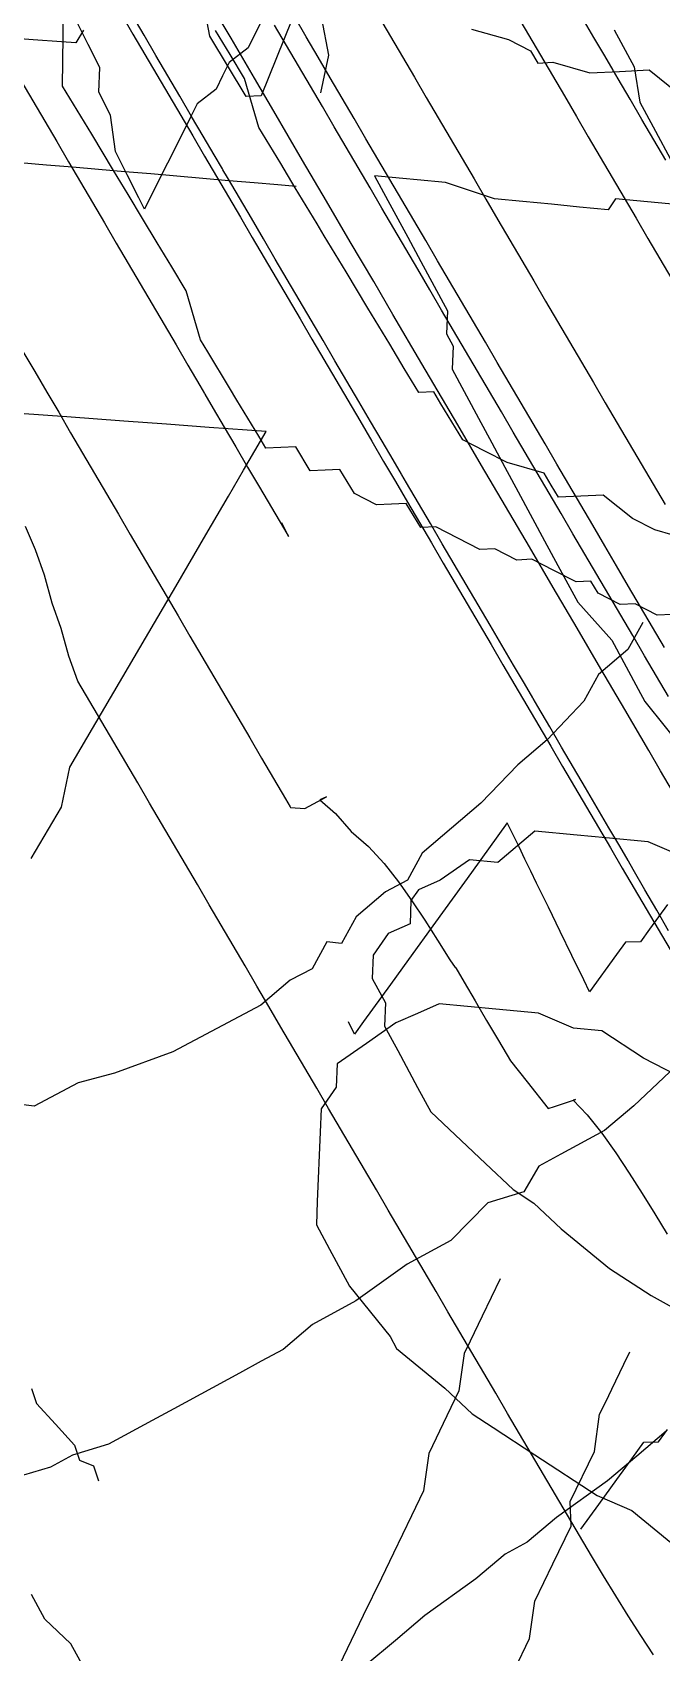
# Model space of a CAD drawing. Extents: x 360 to 742, y 109 to 616.
# Drawn here: x 533.9 to 569.8, y 181.8 to 274 of the extents above; entities that cross this region are included whole.
import ezdxf

# ---------------------------------------------------------------- set-up
doc = ezdxf.new("R2010")
doc.units = 0

msp = doc.modelspace()

# ---------------------------------------------------------------- linework, layer by layer
at = {"layer": '1', "color": 252}
for points in [[(547.891, 277.49, 0.188), (548.738, 277.531, -0.946), (548.738, 277.531, -0.946), (548.703, 274.705, -1.074), (546.959, 270.384, 1), (546.114, 270.344, 2.132), (544.045, 273.773, 5.125), (543.649, 275.871, 5.789), (544.512, 277.325, 4.72), (545.805, 279.506, 3.116), (547.063, 278.862, 1.385), (549.152, 276.845, -1.545), (550.392, 274.788, -3.341), (550.789, 272.689, -4.003), (550.341, 270.549, -3.533)], [(571.056, 229.644, 175.72), (569.697, 231.96, 177.851), (569.024, 233.117, 178.921), (567.658, 235.435, 181.053), (566.299, 237.75, 183.185), (564.944, 240.066, 185.318), (563.588, 242.383, 187.449), (562.228, 244.698, 189.58), (560.87, 247.017, 191.713), (559.511, 249.332, 193.843), (558.155, 251.65, 195.977), (557.476, 252.806, 197.044), (556.116, 255.122, 199.173), (554.468, 257.931, 201.761), (553.372, 259.799, 203.476), (552.038, 262.074, 205.572), (550.685, 264.387, 207.703), (549.325, 266.703, 209.831), (547.68, 269.512, 212.42), (546.588, 271.376, 214.135), (545.252, 273.654, 216.228), (543.897, 275.963, 218.355)], [(570.353, 240.851, -40.871), (569.508, 240.811, -39.738), (568.249, 241.456, -38.005), (567.402, 241.414, -36.872), (566.143, 242.059, -35.141), (565.73, 242.745, -34.541), (564.885, 242.704, -33.41), (563.626, 243.348, -31.676), (562.367, 243.994, -29.944), (561.521, 243.952, -28.812), (560.262, 244.597, -27.08), (559.417, 244.556, -25.947), (558.159, 245.2, -24.215), (556.901, 245.845, -22.482), (556.053, 245.804, -21.349), (555.226, 247.175, -20.152), (554.383, 247.134, -19.02), (553.537, 247.093, -17.886), (552.278, 247.738, -16.153), (551.45, 249.11, -14.956), (550.604, 249.068, -13.824), (549.759, 249.027, -12.69), (548.93, 250.4, -11.493), (548.93, 250.4, -11.493), (548.086, 250.358, -10.358), (547.24, 250.318, -9.226), (547.24, 250.318, -9.226), (547.24, 250.318, -9.226), (547.24, 250.318, -9.226), (547.24, 250.318, -9.226), (546.827, 251.003, -8.627), (546.413, 251.688, -8.029), (545.586, 253.06, -6.832), (545.171, 253.746, -6.232), (543.93, 255.803, -4.437), (543.517, 256.488, -3.836), (542.705, 259.274, -2.576), (541.878, 260.644, -1.379), (541.464, 261.331, -0.78), (541.051, 262.017, -0.18), (540.222, 263.388, 1.017), (540.222, 263.388, 1.017), (539.393, 264.76, 2.213), (538.567, 266.131, 3.411), (537.326, 268.19, 5.207), (536.497, 269.56, 6.404), (536.083, 270.246, 7.004), (536.083, 270.246, 7.004), (535.67, 270.932, 7.603), (535.67, 270.932, 7.603), (535.67, 270.932, 7.603), (535.67, 270.932, 7.603), (535.67, 270.932, 7.603), (535.688, 272.344, 7.665), (535.722, 275.17, 7.795)], [(547.35, 275.36, 93.672), (546.226, 273.108, 95.306), (545.149, 272.266, 97.074), (544.774, 271.515, 97.617), (544.4, 270.761, 98.164), (543.318, 269.918, 99.933), (542.945, 269.17, 100.477), (542.198, 267.67, 101.57), (541.073, 265.42, 103.203), (540.328, 263.917, 104.293), (540.328, 263.917, 104.293), (540.328, 263.917, 104.293), (540.328, 263.917, 104.293), (540.328, 263.917, 104.293), (539.996, 264.574, 104.97), (539.996, 264.574, 104.97), (539.334, 265.888, 106.327), (538.675, 267.205, 107.682), (538.391, 269.268, 108.492), (538.391, 269.268, 108.492), (537.73, 270.58, 109.851), (537.777, 271.991, 109.982), (537.117, 273.303, 111.336), (536.128, 275.273, 113.372)], [(538.995, 275.052, 213.065), (539.672, 273.894, 211.999), (540.352, 272.736, 210.932), (541.03, 271.579, 209.868), (541.711, 270.42, 208.798), (542.387, 269.262, 207.737), (543.069, 268.105, 206.668), (543.748, 266.944, 205.602), (544.426, 265.787, 204.536), (545.104, 264.63, 203.472), (545.785, 263.47, 202.408), (546.463, 262.311, 201.337), (547.142, 261.154, 200.271), (547.142, 261.154, 200.271), (547.822, 259.995, 199.205), (548.5, 258.836, 198.141), (549.178, 257.68, 197.073), (549.858, 256.521, 196.008), (550.536, 255.36, 194.942), (551.218, 254.203, 193.875), (551.898, 253.047, 192.81), (552.578, 251.888, 191.744), (553.255, 250.728, 190.677), (553.934, 249.568, 189.612), (554.613, 248.414, 188.546), (555.294, 247.254, 187.48), (555.971, 246.097, 186.414), (556.652, 244.938, 185.348), (557.329, 243.781, 184.281), (558.011, 242.621, 183.215), (558.69, 241.461, 182.15), (559.366, 240.306, 181.08), (560.046, 239.146, 180.015), (560.727, 237.989, 178.95), (561.403, 236.833, 177.884), (562.083, 235.675, 176.819), (562.765, 234.516, 175.752), (563.444, 233.357, 174.685), (564.12, 232.2, 173.622), (564.801, 231.041, 172.553), (565.48, 229.88, 171.487), (566.158, 228.725, 170.422), (566.839, 227.567, 169.356), (567.518, 226.408, 168.29), (568.196, 225.248, 167.226), (568.878, 224.091, 166.157), (569.554, 222.931, 165.091), (570.234, 221.774, 164.024)], [(570.154, 222.849, 152.206), (569.483, 224.02, 153.264), (568.807, 225.183, 154.323), (568.135, 226.344, 155.386), (567.871, 226.803, 155.798), (567.848, 226.847, 155.834), (567.848, 226.847, 155.834), (567.848, 226.847, 155.834), (567.848, 226.847, 155.834), (567.848, 226.847, 155.833), (567.372, 227.658, 156.578), (566.755, 228.71, 157.549), (566.094, 229.838, 158.586), (565.42, 230.987, 159.643), (564.742, 232.143, 160.706), (564.065, 233.3, 161.773), (563.387, 234.456, 162.838), (562.708, 235.614, 163.903), (562.443, 236.066, 164.319), (562.419, 236.109, 164.357), (562.419, 236.109, 164.357), (562.418, 236.108, 164.356), (561.944, 236.92, 165.103), (561.326, 237.973, 166.073), (560.664, 239.099, 167.11), (559.988, 240.251, 168.171), (559.311, 241.405, 169.233), (558.631, 242.565, 170.299), (557.956, 243.722, 171.363), (557.274, 244.877, 172.429), (556.596, 246.035, 173.498), (555.916, 247.194, 174.561), (555.24, 248.35, 175.626), (554.972, 248.805, 176.043), (554.949, 248.845, 176.081), (554.949, 248.845, 176.081), (554.949, 248.845, 176.081), (554.949, 248.845, 176.081), (554.471, 249.656, 176.828), (553.855, 250.71, 177.796), (553.195, 251.837, 178.836), (552.522, 252.985, 179.892), (551.843, 254.139, 180.957), (551.164, 255.298, 182.021), (550.488, 256.456, 183.086), (549.808, 257.613, 184.153), (549.128, 258.772, 185.218), (548.449, 259.928, 186.286), (547.769, 261.088, 187.35), (547.091, 262.246, 188.418), (546.412, 263.405, 189.484), (545.734, 264.564, 190.549), (545.054, 265.722, 191.617), (544.789, 266.174, 192.031), (544.766, 266.216, 192.069), (544.766, 266.216, 192.069), (544.766, 266.216, 192.069), (544.766, 266.216, 192.069), (544.766, 266.216, 192.069), (544.766, 266.216, 192.069), (544.766, 266.216, 192.069), (544.766, 266.216, 192.069), (544.766, 266.216, 192.069), (544.291, 267.024, 192.815), (543.672, 268.078, 193.786), (543.011, 269.205, 194.823), (542.337, 270.356, 195.881), (541.659, 271.51, 196.944), (540.979, 272.669, 198.01), (540.301, 273.827, 199.073), (539.623, 274.983, 200.141)], [(569.909, 238.98, -55.871), (569.232, 240.14, -54.807), (568.55, 241.295, -53.74), (567.873, 242.453, -52.674), (567.194, 243.615, -51.604), (566.514, 244.77, -50.545), (565.835, 245.929, -49.475), (565.156, 247.088, -48.41), (564.476, 248.243, -47.345), (563.796, 249.403, -46.276), (563.118, 250.562, -45.211), (562.436, 251.722, -44.143), (561.758, 252.88, -43.081), (561.079, 254.038, -42.014), (560.402, 255.196, -40.946), (559.723, 256.354, -39.882), (559.041, 257.513, -38.815), (558.365, 258.671, -37.752), (557.685, 259.83, -36.682), (557.005, 260.986, -35.617), (556.327, 262.146, -34.55), (555.646, 263.304, -33.484), (554.971, 264.461, -32.418), (554.289, 265.619, -31.352), (553.609, 266.777, -30.29), (552.93, 267.936, -29.223), (552.253, 269.093, -28.156), (551.573, 270.253, -27.089), (550.895, 271.409, -26.025), (550.213, 272.569, -24.956), (549.535, 273.729, -23.889), (548.855, 274.887, -22.824)], [(553.645, 274.91, 211.525), (554.323, 273.751, 210.459), (555.003, 272.595, 209.396), (555.683, 271.436, 208.327), (556.362, 270.277, 207.259), (557.039, 269.118, 206.193), (557.718, 267.963, 205.128), (558.397, 266.804, 204.061), (559.08, 265.645, 202.996), (559.757, 264.486, 201.928), (560.438, 263.325, 200.864), (561.117, 262.166, 199.797), (561.793, 261.01, 198.731), (562.476, 259.849, 197.664), (563.154, 258.696, 196.599), (563.831, 257.536, 195.533), (564.511, 256.376, 194.467), (565.189, 255.219, 193.401), (565.869, 254.06, 192.335), (566.547, 252.904, 191.268), (567.229, 251.745, 190.204), (567.907, 250.588, 189.136), (568.588, 249.429, 188.072), (569.267, 248.272, 187.003), (569.946, 247.113, 185.936)], [(561.503, 275.001, 197.125), (562.181, 273.846, 196.057), (562.865, 272.685, 194.991), (563.543, 271.527, 193.926), (564.224, 270.369, 192.861), (564.902, 269.21, 191.795), (565.58, 268.052, 190.727), (566.259, 266.894, 189.663), (566.94, 265.737, 188.594), (567.617, 264.578, 187.53), (568.297, 263.42, 186.463), (568.976, 262.262, 185.399), (569.654, 261.103, 184.331), (570.335, 259.944, 183.266)], [(536.851, 274.124, 200.478), (536.421, 273.39, 201.006), (536.421, 273.39, 201.006), (536.421, 273.39, 201.006), (536.421, 273.39, 201.006), (536.421, 273.39, 201.006), (536.421, 273.39, 201.006), (536.421, 273.39, 201.006), (536.421, 273.39, 201.006), (536.421, 273.39, 201.006), (535.609, 273.45, 200.424), (533.984, 273.57, 199.261), (531.552, 273.747, 197.516)], [(571.46, 245.067, -24.889), (569.359, 245.67, -22.022), (568.1, 246.315, -20.291), (566.426, 247.644, -17.96), (563.892, 247.522, -14.562), (563.892, 247.522, -14.562), (563.477, 248.207, -13.962), (563.063, 248.894, -13.363), (563.063, 248.894, -13.363), (560.959, 249.496, -10.497), (559.7, 250.142, -8.766), (558.44, 250.787, -7.034), (558.44, 250.787, -7.034), (558.44, 250.787, -7.034), (557.199, 252.845, -5.238), (556.786, 253.53, -4.639), (555.94, 253.489, -3.506), (555.112, 254.86, -2.309), (554.283, 256.232, -1.111), (553.043, 258.289, 0.685), (551.799, 260.349, 2.481), (550.973, 261.719, 3.679), (550.56, 262.405, 4.277), (550.144, 263.09, 4.877), (549.318, 264.462, 6.073), (548.903, 265.148, 6.672), (548.076, 266.519, 7.87), (547.248, 267.891, 9.066), (546.834, 268.576, 9.664), (546.025, 271.36, 10.928), (545.198, 272.732, 12.126), (544.37, 274.103, 13.323)], [(570.141, 236.179, 170.784), (569.463, 237.338, 171.851), (568.781, 238.498, 172.917), (568.107, 239.655, 173.98), (567.427, 240.814, 175.051), (566.745, 241.971, 176.117), (566.068, 243.13, 177.18), (565.388, 244.287, 178.249), (564.709, 245.445, 179.317), (564.03, 246.604, 180.383), (563.351, 247.761, 181.447), (562.673, 248.919, 182.513), (561.991, 250.079, 183.58), (561.312, 251.238, 184.644), (560.634, 252.394, 185.711), (559.955, 253.553, 186.776), (559.955, 253.553, 186.776), (559.276, 254.711, 187.842), (558.596, 255.87, 188.908), (557.918, 257.027, 189.975), (557.237, 258.185, 191.04), (556.558, 259.343, 192.105), (555.877, 260.503, 193.174), (555.2, 261.659, 194.238), (554.519, 262.818, 195.306), (553.841, 263.977, 196.369), (553.162, 265.134, 197.439), (552.484, 266.294, 198.503), (551.805, 267.451, 199.569), (551.125, 268.61, 200.638), (550.447, 269.77, 201.703), (549.768, 270.926, 202.767), (549.088, 272.086, 203.834), (548.406, 273.244, 204.899), (547.73, 274.404, 205.968)], [(558.938, 274.181, -23.465), (561.042, 273.578, -26.33), (562.301, 272.932, -28.062), (562.715, 272.246, -28.66), (563.56, 272.289, -29.793), (565.664, 271.685, -32.659), (567.356, 271.767, -34.926), (569.044, 271.848, -37.191), (570.718, 270.518, -39.522)], [(569.995, 266.715, 198.191), (569.316, 267.874, 199.256), (568.636, 269.03, 200.321), (567.957, 270.191, 201.39), (567.279, 271.347, 202.453), (567.013, 271.799, 202.87), (566.99, 271.839, 202.908), (566.99, 271.839, 202.908), (566.99, 271.839, 202.908), (566.99, 271.839, 202.908), (566.99, 271.839, 202.908), (566.99, 271.839, 202.908), (566.99, 271.839, 202.908), (566.99, 271.839, 202.908), (566.99, 271.841, 202.908), (566.513, 272.653, 203.655), (565.893, 273.707, 204.625), (565.235, 274.833, 205.664)], [(567.06, 274.126, 4.064), (568.192, 272.032, 2.238), (568.515, 270.016, -0.179), (569.267, 268.621, -1.397), (570.395, 266.526, -3.225)], [(533.292, 271.254, 136.355), (533.97, 270.095, 135.288), (534.651, 268.935, 134.222), (535.333, 267.777, 133.156), (536.008, 266.62, 132.09), (536.686, 265.464, 131.026), (537.367, 264.302, 129.957), (538.046, 263.148, 128.893), (538.724, 261.987, 127.827), (539.404, 260.831, 126.76), (540.085, 259.672, 125.692), (540.764, 258.513, 124.627), (541.443, 257.355, 123.563), (542.122, 256.198, 122.496), (542.801, 255.038, 121.43), (543.48, 253.88, 120.363), (543.744, 253.431, 119.949), (543.769, 253.39, 119.911), (543.769, 253.39, 119.911), (543.769, 253.39, 119.911), (543.769, 253.39, 119.911), (543.769, 253.39, 119.911), (543.769, 253.39, 119.911), (544.243, 252.576, 119.165), (544.862, 251.523, 118.194), (545.523, 250.396, 117.157), (546.195, 249.248, 116.101), (546.875, 248.092, 115.034), (547.553, 246.936, 113.97), (548.233, 245.777, 112.906), (548.498, 245.324, 112.49), (548.521, 245.285, 112.453), (548.521, 245.285, 112.453), (548.521, 245.285, 112.453), (548.521, 245.285, 112.453), (548.521, 245.285, 112.453), (548.521, 245.285, 112.453), (548.521, 245.285, 112.453), (548.521, 245.285, 112.453), (548.521, 245.285, 112.453), (548.521, 245.285, 112.453), (548.521, 245.285, 112.453), (548.521, 245.285, 112.453), (548.521, 245.285, 112.453), (548.521, 245.285, 112.453), (548.521, 245.285, 112.453), (548.521, 245.285, 112.453), (548.521, 245.285, 112.453), (548.521, 245.285, 112.453), (548.521, 245.285, 112.453), (548.521, 245.285, 112.453), (548.521, 245.285, 112.453), (548.521, 245.285, 112.453), (548.139, 246.078, 111.346)], [(548.965, 265.219, 110.186), (548.965, 265.219, 110.186), (548.965, 265.219, 110.186), (548.965, 265.219, 110.186), (548.965, 265.219, 110.186), (548.965, 265.219, 110.186), (548.965, 265.219, 110.186), (548.965, 265.219, 110.186), (548.963, 265.217, 110.186), (547.924, 265.308, 109.595), (546.572, 265.424, 108.825), (545.128, 265.548, 108), (543.652, 265.676, 107.164), (542.172, 265.803, 106.318), (540.687, 265.928, 105.472), (539.202, 266.053, 104.624), (537.715, 266.18, 103.781), (536.229, 266.308, 102.936), (534.744, 266.435, 102.088), (533.258, 266.561, 101.244)], [(571.169, 264.132, 29.527), (569.555, 264.285, 28.355), (567.137, 264.516, 26.598), (566.705, 263.896, 25.4), (565.897, 263.972, 24.816), (565.897, 263.972, 24.816), (565.897, 263.972, 24.816), (565.089, 264.048, 24.228), (563.479, 264.202, 23.057), (561.864, 264.354, 21.882), (560.249, 264.509, 20.709), (557.454, 265.438, 19.563), (555.842, 265.59, 18.391), (555.035, 265.668, 17.806), (553.42, 265.822, 16.633), (553.42, 265.822, 16.633), (553.42, 265.822, 16.633), (553.42, 265.822, 16.633), (553.42, 265.822, 16.633), (554.173, 264.426, 15.414), (555.304, 262.333, 13.587), (556.054, 260.938, 12.369), (557.562, 258.144, 9.93), (557.505, 256.826, 8.123), (557.883, 256.128, 7.514), (557.829, 254.811, 5.71), (559.334, 252.019, 3.272), (560.085, 250.624, 2.051), (560.839, 249.23, 0.834), (561.594, 247.833, -0.386), (563.098, 245.04, -2.825), (563.85, 243.646, -4.042), (564.98, 241.551, -5.872), (566.915, 239.383, -7.116), (568.421, 236.593, -9.552), (568.796, 235.891, -10.164), (571.11, 233.024, -12.014)], [(533.41, 255.832, 158.696), (534.088, 254.676, 157.626), (534.768, 253.517, 156.563), (535.446, 252.361, 155.498), (536.125, 251.2, 154.431), (536.804, 250.043, 153.363), (537.486, 248.885, 152.299), (538.163, 247.728, 151.232), (538.844, 246.568, 150.167), (539.521, 245.412, 149.1), (540.2, 244.252, 148.032), (540.88, 243.094, 146.968), (541.561, 241.936, 145.9), (542.239, 240.776, 144.834), (542.916, 239.619, 143.77), (543.596, 238.462, 142.705), (544.277, 237.303, 141.636), (544.955, 236.144, 140.572), (545.633, 234.987, 139.505), (546.315, 233.829, 138.439), (546.991, 232.671, 137.372), (547.67, 231.512, 136.307), (548.351, 230.354, 135.242), (548.616, 229.903, 134.825), (548.64, 229.861, 134.789), (548.64, 229.861, 134.789), (548.64, 229.861, 134.789), (549.452, 229.8, 135.368), (549.452, 229.8, 135.368), (550.69, 230.478, 135.427), (550.31, 230.293, 135.382), (551.202, 229.527, 134.854), (552.094, 228.501, 134.025), (553.08, 227.649, 132.898), (553.967, 226.679, 131.781), (554.781, 225.64, 130.679), (555.549, 224.559, 129.591), (556.288, 223.449, 128.507), (557.005, 222.321, 127.43), (557.707, 221.187, 126.357), (557.999, 220.757, 125.934), (558.042, 220.731, 125.891), (558.042, 220.731, 125.891), (558.04, 220.729, 125.892), (558.517, 219.919, 125.146), (559.136, 218.867, 124.175), (559.797, 217.739, 123.137), (560.469, 216.592, 122.079), (561.151, 215.436, 121.018), (562.112, 214.257, 120.156), (563.297, 212.731, 118.988), (563.656, 212.843, 118.773), (564.847, 213.245, 119.07), (564.847, 213.245, 119.07), (564.711, 213.196, 119.035), (565.517, 212.379, 118.504), (566.352, 211.325, 117.673), (567.151, 210.198, 116.728), (567.916, 209.049, 115.734), (568.655, 207.891, 114.705), (569.372, 206.734, 113.664), (570.076, 205.574, 112.615)], [(533.886, 226.953, 139.595), (535.606, 229.893, 137.498), (536.084, 232.158, 135.344), (537.373, 234.363, 133.771), (539.092, 237.303, 131.67), (540.38, 239.507, 130.097), (542.101, 242.443, 127.999), (543.819, 245.388, 125.899), (545.109, 247.593, 124.324), (545.969, 249.06, 123.277), (547.26, 251.265, 121.705), (547.26, 251.265, 121.705), (547.26, 251.265, 121.705), (547.26, 251.265, 121.705), (547.26, 251.265, 121.705), (544.014, 251.501, 119.377), (541.579, 251.682, 117.632), (539.146, 251.861, 115.888), (535.899, 252.099, 113.56), (531.844, 252.394, 110.651)], [(569.301, 181.629, 146.62), (568.568, 182.728, 147.711), (567.851, 183.85, 148.798), (567.148, 184.983, 149.874), (566.454, 186.125, 150.95), (565.764, 187.273, 152.019), (565.08, 188.425, 153.086), (564.396, 189.58, 154.155), (563.714, 190.735, 155.222), (563.034, 191.891, 156.29), (562.352, 193.049, 157.356), (562.352, 193.049, 157.356), (561.673, 194.206, 158.422), (560.991, 195.366, 159.491), (560.313, 196.522, 160.554), (559.633, 197.681, 161.62), (558.956, 198.837, 162.686), (558.277, 199.995, 163.752), (557.595, 201.154, 164.821), (556.919, 202.313, 165.886), (556.237, 203.469, 166.951), (555.558, 204.629, 168.017), (554.883, 205.785, 169.085), (554.2, 206.946, 170.151), (553.523, 208.103, 171.215), (552.842, 209.264, 172.283), (552.163, 210.421, 173.348), (551.486, 211.577, 174.417), (550.805, 212.735, 175.48), (550.128, 213.893, 176.546), (549.447, 215.054, 177.611), (548.766, 216.211, 178.68), (548.088, 217.368, 179.745), (547.408, 218.529, 180.813), (546.728, 219.687, 181.878), (546.051, 220.847, 182.945), (545.37, 222.003, 184.01), (544.693, 223.162, 185.077), (544.014, 224.319, 186.142), (543.335, 225.478, 187.209), (542.655, 226.636, 188.275), (541.976, 227.793, 189.34), (541.298, 228.952, 190.407), (540.62, 230.11, 191.473), (539.94, 231.268, 192.538), (539.261, 232.424, 193.605), (538.581, 233.583, 194.672), (537.904, 234.742, 195.737), (537.222, 235.899, 196.804), (536.541, 237.06, 197.868), (536.015, 238.475, 198.752), (535.582, 240.058, 199.515), (535.066, 241.491, 200.385), (534.641, 243.085, 201.138), (534.128, 244.528, 202.001), (533.559, 245.869, 202.935)], [(568.68, 240.391, -58.606), (567.839, 238.865, -57.63), (566.169, 237.441, -57.202), (565.327, 235.911, -56.226), (563.235, 233.721, -55.312), (561.564, 232.297, -54.885), (559.474, 230.108, -53.97), (557.802, 228.682, -53.543), (556.134, 227.259, -53.118), (555.296, 225.729, -52.141), (554.042, 225.07, -52.203), (552.373, 223.643, -51.777), (551.533, 222.114, -50.798), (550.703, 222.22, -51.35), (549.864, 220.689, -50.373), (548.613, 220.03, -50.435), (546.944, 218.606, -50.01), (545.694, 217.944, -50.072), (544.446, 217.285, -50.135), (543.196, 216.625, -50.196), (541.948, 215.963, -50.259), (538.622, 214.747, -50.934), (536.545, 214.19, -51.547), (534.045, 212.869, -51.672), (532.39, 213.077, -52.773)], [(570.08, 224.346, 28.931), (569.055, 222.93, 29.902), (568.544, 222.224, 30.392), (567.7, 222.204, 31.526), (567.189, 221.498, 32.014), (565.656, 219.375, 33.479), (565.656, 219.375, 33.479), (565.656, 219.375, 33.479), (565.656, 219.375, 33.479), (565.322, 220.063, 34.125), (564.653, 221.435, 35.413), (563.982, 222.811, 36.703), (563.982, 222.811, 36.703), (563.312, 224.185, 37.993), (562.642, 225.559, 39.284), (562.309, 226.245, 39.929), (561.976, 226.931, 40.574), (561.638, 227.619, 41.218), (561.638, 227.619, 41.218), (561.306, 228.306, 41.865), (560.971, 228.996, 42.508), (560.971, 228.996, 42.508), (560.971, 228.996, 42.508), (560.971, 228.996, 42.508), (560.971, 228.996, 42.508), (558.926, 226.166, 44.462), (556.879, 223.336, 46.415), (555.347, 221.214, 47.883), (554.325, 219.798, 48.855), (553.814, 219.092, 49.345), (553.305, 218.382, 49.833), (552.792, 217.678, 50.323), (552.28, 216.969, 50.81), (552.28, 216.969, 50.81), (552.28, 216.969, 50.81), (551.945, 217.657, 51.456)], [(570.982, 227.058, 50.524), (568.993, 227.911, 49.962), (566.572, 228.141, 48.202), (564.957, 228.296, 47.031), (562.537, 228.526, 45.272), (560.44, 226.738, 41.1), (558.825, 226.893, 39.928), (557.159, 225.728, 36.951), (555.923, 225.183, 35.17), (555.491, 224.564, 33.973), (555.436, 223.244, 32.169), (554.2, 222.699, 30.387), (553.341, 221.456, 27.996), (553.286, 220.138, 26.189), (554.038, 218.741, 24.97), (553.985, 217.425, 23.164), (554.739, 216.028, 21.945), (555.868, 213.933, 20.118), (556.62, 212.538, 18.9), (559.738, 209.594, 17.634), (561.298, 208.122, 17.003), (562.48, 207.346, 16.98), (564.041, 205.876, 16.344), (566.781, 203.627, 15.688), (569.151, 202.079, 15.638), (573.506, 199.678, 16.157)], [(571.889, 213.971, 59.506), (568.718, 215.595, 58.965), (566.349, 217.146, 59.015), (564.736, 217.298, 57.841), (562.748, 218.151, 57.278), (560.325, 218.38, 55.52), (558.713, 218.533, 54.347), (557.099, 218.688, 53.174), (555.863, 218.143, 51.395), (554.627, 217.6, 49.611), (552.958, 216.434, 46.635), (551.29, 215.269, 43.658), (551.234, 213.951, 41.851), (550.377, 212.709, 39.462), (550.322, 211.391, 37.657), (550.267, 210.072, 35.851), (550.213, 208.753, 34.048), (550.16, 207.435, 32.241), (550.106, 206.114, 30.436), (550.856, 204.719, 29.215), (551.988, 202.625, 27.388), (554.299, 199.759, 25.537), (554.675, 199.061, 24.926), (557.417, 196.813, 24.27), (558.977, 195.34, 23.638), (560.16, 194.566, 23.615), (562.53, 193.017, 23.567), (566.078, 190.692, 23.496), (568.066, 189.841, 24.06), (570.808, 187.595, 23.402)], [(571.935, 216.438, -70.292), (568.166, 212.881, -68.834), (566.495, 211.471, -68.368), (564.012, 210.122, -68.479), (562.771, 209.448, -68.536), (561.909, 207.979, -67.489), (559.858, 207.361, -68.124), (557.755, 205.215, -67.133), (555.276, 203.865, -67.246), (552.36, 201.778, -66.836), (549.879, 200.426, -66.949), (548.209, 199.017, -66.482), (546.966, 198.342, -66.541), (545.726, 197.666, -66.596), (542.002, 195.638, -66.767), (540.763, 194.963, -66.82), (538.277, 193.613, -66.936), (536.226, 192.996, -67.575), (534.984, 192.321, -67.631), (534.984, 192.321, -67.631), (532.932, 191.708, -68.271)], [(560.571, 203.042, 33.197), (559.548, 200.907, 35.041), (558.861, 199.488, 36.27), (558.518, 198.777, 36.883), (558.215, 196.652, 37.511), (557.529, 195.229, 38.741), (556.505, 193.096, 40.583), (556.203, 190.974, 41.212), (555.518, 189.549, 42.441), (554.49, 187.417, 44.286), (553.805, 185.996, 45.512), (552.779, 183.863, 47.357), (552.094, 182.44, 48.586), (551.408, 181.02, 49.814)], [(560.531, 179.001, 34.656), (562.244, 182.557, 31.585), (562.544, 184.682, 30.956), (563.57, 186.814, 29.113), (564.597, 188.948, 27.269), (564.557, 190.361, 27.254), (565.927, 193.203, 24.797), (566.228, 195.33, 24.169), (566.571, 196.041, 23.555), (566.914, 196.752, 22.939), (567.598, 198.173, 21.711), (567.94, 198.885, 21.098), (567.94, 198.885, 21.098)], [(533.903, 196.795, -54.89), (534.188, 195.942, -55.33), (535.264, 194.756, -56.889), (536.343, 193.572, -58.453), (536.624, 192.719, -58.89), (537.416, 192.388, -60.014), (537.416, 192.388, -60.014), (537.703, 191.535, -60.452), (537.703, 191.535, -60.452), (537.703, 191.535, -60.452)], [(570.02, 194.354, -47.52), (568.35, 192.945, -47.051), (566.679, 191.533, -46.581), (563.767, 189.446, -46.173), (562.097, 188.035, -45.704), (560.854, 187.359, -45.762), (559.183, 185.948, -45.295), (556.273, 183.864, -44.885), (554.601, 182.451, -44.414), (552.929, 181.042, -43.946)], [(565.156, 188.776, 25.499), (565.156, 188.776, 25.499), (566.177, 190.191, 24.522), (567.201, 191.607, 23.545), (567.201, 191.607, 23.545), (567.712, 192.312, 23.057), (568.733, 193.727, 22.079), (569.579, 193.75, 20.948), (570.094, 194.455, 20.461)], [(537.294, 180.151, 73.502), (536.144, 182.258, 75.302), (534.657, 183.655, 77.717), (533.891, 185.062, 78.916)]]:
    msp.add_polyline3d(points, dxfattribs=at)

doc.saveas('drawing.dxf')
